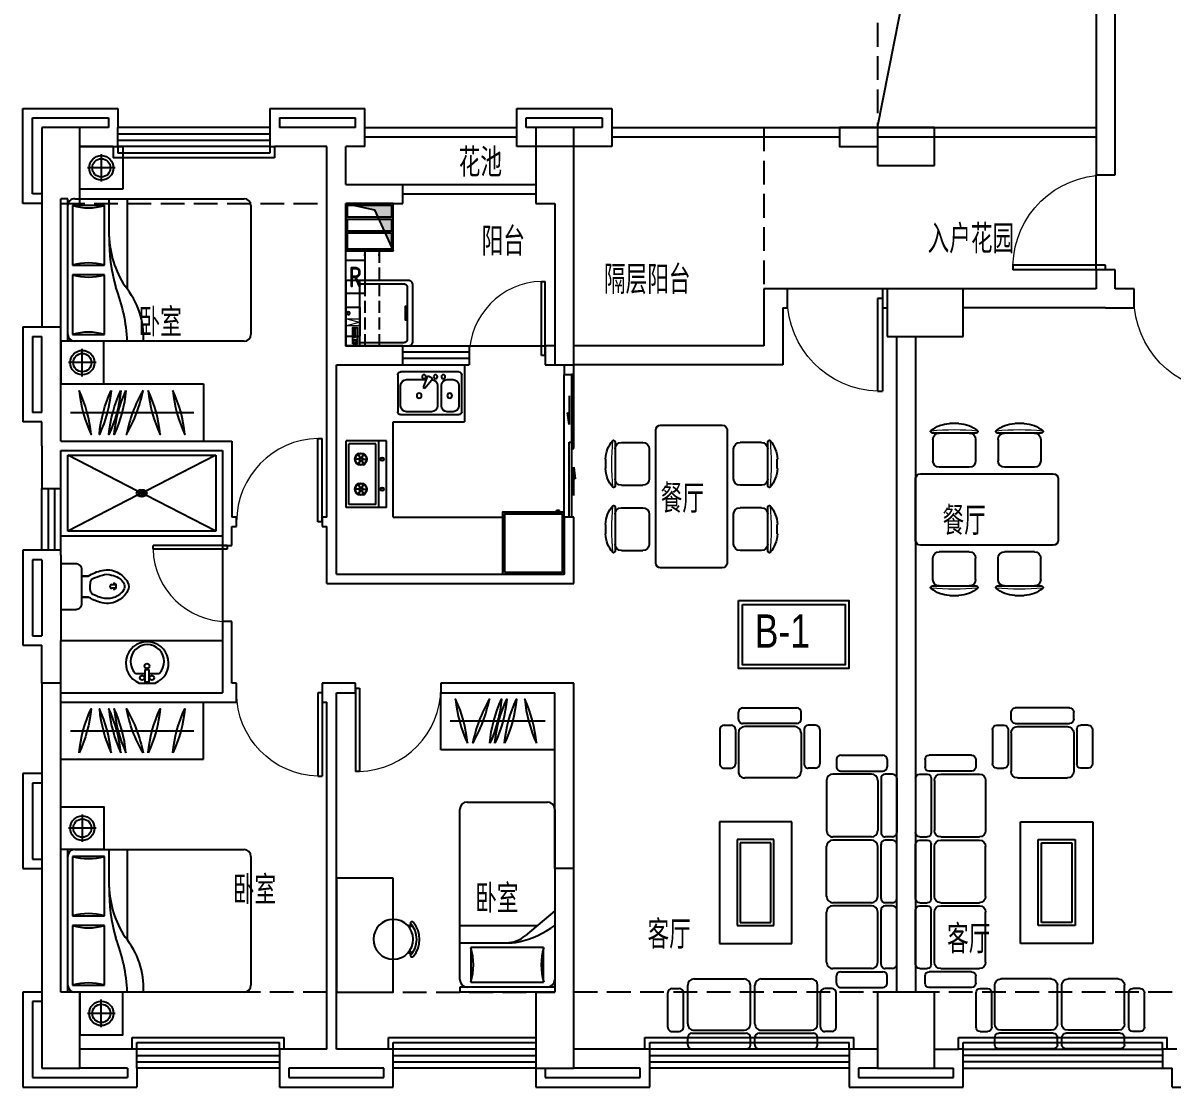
# Model space of a CAD drawing. Extents: x -455524 to -421924, y -543872 to -514072.
# Drawn here: x -455524 to -443424, y -543872 to -532672 of the extents above; entities that cross this region are included whole.
import ezdxf

# ---------------------------------------------------------------- set-up
doc = ezdxf.new("R2010")
doc.units = 0
doc.header["$LTSCALE"] = 1000
doc.header["$MEASUREMENT"] = 0
doc.linetypes.add('DASH', pattern=[0.35, 0.25, -0.1])
doc.layers.get('0').update_dxf_attribs({"linetype": 'CONTINUOUS'})
for name, color, linetype in [('COLUMN', 5, 'CONTINUOUS'), ('FUR', 8, 'CONTINUOUS'), ('LINE', 21, 'CONTINUOUS'), ('LVTRY', 8, 'CONTINUOUS'), ('R_NAME', 255, 'CONTINUOUS'), ('STAIR', 3, 'CONTINUOUS'), ('WALL', 2, 'CONTINUOUS'), ('wall2', 2, 'CONTINUOUS'), ('WINDOW', 3, 'CONTINUOUS'), ('家具', 145, 'CONTINUOUS'), ('户型编号', 7, 'CONTINUOUS'), ('拦杆', 3, 'CONTINUOUS'), ('热水器', 193, 'CONTINUOUS'), ('燃气表', 3, 'CONTINUOUS')]:
    doc.layers.add(name, color=color, linetype=linetype)
doc.styles.add('_ZBHZ', font='zbtxt.shx', dxfattribs={"width": 0.8, "bigfont": 'ZBHZ.shx'})
doc.styles.add('RMD', font='romand.shx', dxfattribs={"width": 0.85})
doc.styles.get("Standard").update_dxf_attribs({"font": 'GBENOR', "bigfont": 'GBCBIG'})

# ---------------------------------------------------------------- blocks, each defined once
blk = doc.blocks.new('$PLAN$00001587')
for p, q in [((-173, 177), (-179, 184)), ((-137, 159), (-161, 187)), ((-121, 172), (-145, 200)), ((122, 171), (146, 200)), ((137, 159), (162, 187)), ((173, 177), (179, 184)), ((210, 4), (210, -4))]:
    blk.add_line(p, q)
for centre, radius, start, end in [((0, -4), 280, 50.6324, 129.3676), ((0, -4), 250, 46.2207, 133.7793), ((-165, 197), 20, 129.3676, 223.7793), ((165, 197), 20, 316.2207, 50.6324)]:
    blk.add_arc(centre, radius, start, end)
at = {"linetype": 'Continuous'}
blk.add_arc((0, 0), 210, 0.9699, 359.0301, dxfattribs=at)
blk = doc.blocks.new('$PLAN$00000313')
at = {"color": 0, "linetype": 'ByBlock'}
for p, q in [((-1928, 1500), (-145, 1500)), ((-72, 1500), (-72, 0)), ((-72, 1500), (0, 1500)), ((0, 1500), (0, 0)), ((-2000, 72), (-2000, 1428)), ((-458, 1428), (-458, 801)), ((-120, 1428), (-458, 1428)), ((-120, 801), (-120, 1428)), ((-699, 946), (-699, 0)), ((-458, 801), (-120, 801)), ((-458, 699), (-458, 72)), ((-120, 699), (-458, 699)), ((-120, 72), (-120, 699)), ((-506, 398), (-506, 0)), ((-145, 0), (-1928, 0)), ((-458, 72), (-120, 72)), ((-72, 0), (0, 0))]:
    blk.add_line(p, q, dxfattribs=at)
for centre, radius, start, end in [((-1928, 1428), 72.3, 90, 180), ((-18, 1464), 852, 177.5673, 219.5461), ((1073, 1581), 1773, 182.616, 201.4069), ((-145, 1428), 72.3, 0, 90), ((-289, 2006), 602, 253.7398, 286.2602), ((-1574, 344), 1069, 2.229, 32.7075), ((-2367, 420), 1861, 359.3228, 16.0392), ((-289, 223), 602, 73.7398, 106.2602), ((-289, 1277), 602, 253.7398, 286.2602), ((-1928, 72), 72.3, 180, 270), ((-289, -506), 602, 73.7398, 106.2602), ((-145, 72), 72.3, 270, 0)]:
    blk.add_arc(centre, radius, start, end, dxfattribs=at)
blk = doc.blocks.new('$plan$00000279')
for p, q in [((-389, 921), (-290, 921)), ((298, 921), (397, 921)), ((-569, 821), (-109, 821)), ((-564, 754), (-564, 529)), ((-114, 754), (-114, 529)), ((117, 821), (577, 821)), ((122, 754), (122, 529)), ((572, 754), (572, 529)), ((704, 392), (-696, 392)), ((-497, 461), (-182, 461)), ((190, 461), (505, 461)), ((-746, 342), (-746, -308)), ((754, -308), (754, 342)), ((-696, -358), (704, -358)), ((-182, -427), (-497, -427)), ((505, -427), (190, -427)), ((-564, -720), (-564, -495)), ((-114, -720), (-114, -495)), ((122, -720), (122, -495)), ((572, -720), (572, -495)), ((-109, -787), (-569, -787)), ((577, -787), (117, -787)), ((-290, -887), (-389, -887)), ((397, -887), (298, -887))]:
    blk.add_line(p, q)
for centre, radius, start, end in [((-379, 606), 316, 91.7651, 130.7265), ((-300, 606), 316, 49.2735, 88.2349), ((307, 606), 316, 91.7651, 130.7265), ((387, 606), 316, 49.2735, 88.2349), ((-579, 837), 10, 130.7265, 202.67), ((-569, 841), 20, 202.67, 270), ((-497, 754), 67.5, 90, 180), ((-182, 754), 67.5, 0, 90), ((-109, 841), 20, 270, 337.33), ((-100, 837), 10, 337.33, 49.2735), ((108, 837), 10, 130.7265, 202.67), ((117, 841), 20, 202.67, 270), ((190, 754), 67.5, 90, 180), ((505, 754), 67.5, 0, 90), ((577, 841), 20, 270, 337.33), ((587, 837), 10, 337.33, 49.2735), ((-497, 529), 67.5, 180, 270), ((-182, 529), 67.5, 270, 0), ((190, 529), 67.5, 180, 270), ((505, 529), 67.5, 270, 0), ((-696, 342), 50, 90, 180), ((704, 342), 50, 0, 90), ((-696, -308), 50, 180, 270), ((704, -308), 50, 270, 0), ((-497, -495), 67.5, 90, 180), ((-182, -495), 67.5, 0, 90), ((190, -495), 67.5, 90, 180), ((505, -495), 67.5, 0, 90), ((-497, -720), 67.5, 180, 270), ((-182, -720), 67.5, 270, 0), ((190, -720), 67.5, 180, 270), ((505, -720), 67.5, 270, 0), ((-579, -803), 10, 157.33, 229.2735), ((-569, -807), 20, 90, 157.33), ((-379, -572), 316, 229.2735, 268.2349), ((-300, -572), 316, 271.7651, 310.7265), ((-109, -807), 20, 22.67, 90), ((-100, -803), 10, 310.7265, 22.67), ((108, -803), 10, 157.33, 229.2735), ((117, -807), 20, 90, 157.33), ((307, -572), 316, 229.2735, 268.2349), ((387, -572), 316, 271.7651, 310.7265), ((577, -807), 20, 22.67, 90), ((587, -803), 10, 310.7265, 22.67)]:
    blk.add_arc(centre, radius, start, end)
at = {"lineweight": 13}
for centre, start, end in [((-339, -1857), 84.8023, 95.1977), ((347, -1857), 84.8023, 95.1977), ((-339, 1890), 264.8023, 275.1977), ((347, 1890), 264.8023, 275.1977)]:
    blk.add_arc(centre, 2713, start, end, dxfattribs=at)
at = {"width": 0.8, "flags": 9}
for tag in ['XSIZE', 'YSIZE']:
    blk.add_attdef(tag, (0, 0), '', height=0.5, dxfattribs=at)
blk = doc.blocks.new('A$C75AC3E41')
at = {"layer": 'FUR'}
for p, q in [((1463, 3771), (891, 3771)), ((2170, 3771), (1598, 3771)), ((847, 3727), (847, 3650)), ((1507, 3727), (1507, 3650)), ((1554, 3727), (1554, 3650)), ((2214, 3727), (2214, 3650)), ((651, 3543), (651, 3180)), ((695, 3587), (772, 3587)), ((816, 3543), (816, 3180)), ((1463, 3606), (891, 3606)), ((1441, 3573), (913, 3573)), ((2170, 3606), (1598, 3606)), ((2148, 3573), (1620, 3573)), ((2259, 3543), (2259, 3180)), ((2380, 3587), (2303, 3587)), ((2424, 3543), (2424, 3180)), ((847, 3507), (847, 3100)), ((1507, 3507), (1507, 3100)), ((1554, 3507), (1554, 3100)), ((2214, 3507), (2214, 3100)), ((114, 3079), (114, 3002)), ((603, 3123), (158, 3123)), ((647, 3079), (647, 3002)), ((695, 3136), (772, 3136)), ((1441, 3034), (913, 3034)), ((2148, 3034), (1620, 3034)), ((2380, 3136), (2303, 3136)), ((58, 2924), (135, 2924)), ((603, 2958), (158, 2958)), ((279, 2924), (686, 2924)), ((14, 2880), (14, 2308)), ((179, 2880), (179, 2308)), ((213, 2858), (213, 2330)), ((752, 2858), (752, 2330)), ((1119, 2659), (1119, 1380)), ((1881, 2659), (1119, 2659)), ((1881, 1380), (1881, 2659)), ((1306, 2472), (1306, 1567)), ((1694, 2472), (1306, 2472)), ((1339, 2439), (1339, 1600)), ((1661, 2439), (1339, 2439)), ((1661, 1600), (1661, 2439)), ((1694, 1567), (1694, 2472)), ((14, 2187), (14, 1615)), ((58, 2264), (135, 2264)), ((58, 2231), (135, 2231)), ((179, 2187), (179, 1615)), ((279, 2264), (686, 2264)), ((279, 2231), (686, 2231)), ((213, 2165), (213, 1637)), ((752, 2165), (752, 1637)), ((1339, 1600), (1661, 1600)), ((14, 922), (14, 1494)), ((58, 1573), (135, 1573)), ((58, 1538), (135, 1538)), ((179, 922), (179, 1494)), ((213, 944), (213, 1472)), ((279, 1573), (686, 1573)), ((279, 1538), (686, 1538)), ((752, 944), (752, 1472)), ((1306, 1567), (1694, 1567)), ((1119, 1380), (1881, 1380)), ((58, 878), (135, 878)), ((279, 878), (686, 878)), ((1020, 444), (1020, 851)), ((1086, 917), (1614, 917)), ((1680, 444), (1680, 851)), ((114, 724), (114, 801)), ((603, 845), (158, 845)), ((647, 724), (647, 801)), ((824, 408), (824, 771)), ((868, 815), (945, 815)), ((989, 408), (989, 771)), ((1711, 408), (1711, 771)), ((1832, 815), (1755, 815)), ((1876, 408), (1876, 771)), ((603, 680), (158, 680)), ((868, 364), (945, 364)), ((1086, 378), (1614, 378)), ((1832, 364), (1755, 364)), ((1020, 301), (1020, 224)), ((1064, 345), (1636, 345)), ((1680, 301), (1680, 224)), ((1636, 180), (1064, 180))]:
    blk.add_line(p, q, dxfattribs=at)
for centre, radius, start, end in [((891, 3727), 44, 90, 180), ((1463, 3727), 44, 360, 90), ((1598, 3727), 44, 90, 180), ((2170, 3727), 44, 360, 90), ((891, 3650), 44, 180, 270), ((1463, 3650), 44, 270, 360), ((1598, 3650), 44, 180, 270), ((2170, 3650), 44, 270, 360), ((695, 3543), 44, 90, 180), ((772, 3543), 44, 360, 90), ((913, 3507), 66, 90, 180), ((1441, 3507), 66, 360, 90), ((1620, 3507), 66, 90, 180), ((2148, 3507), 66, 360, 90), ((2303, 3543), 44, 90, 180), ((2380, 3543), 44, 360, 90), ((695, 3180), 44, 180, 270), ((772, 3180), 44, 270, 360), ((2303, 3180), 44, 180, 270), ((2380, 3180), 44, 270, 360), ((158, 3079), 44, 90, 180), ((603, 3079), 44, 360, 90), ((913, 3100), 66, 180, 270), ((1441, 3100), 66, 270, 360), ((1620, 3100), 66, 180, 270), ((2148, 3100), 66, 270, 360), ((58, 2880), 44, 90, 180), ((158, 3002), 44, 180, 270), ((135, 2880), 44, 360, 90), ((279, 2858), 66, 90, 180), ((603, 3002), 44, 270, 360), ((686, 2858), 66, 360, 90), ((58, 2308), 44, 180, 270), ((135, 2308), 44, 270, 360), ((279, 2330), 66, 180, 270), ((686, 2330), 66, 270, 360), ((58, 2187), 44, 90, 180), ((135, 2187), 44, 360, 90), ((279, 2165), 66, 90, 180), ((686, 2165), 66, 360, 90), ((58, 1617), 44, 180, 270), ((135, 1617), 44, 270, 360), ((279, 1639), 66, 180, 270), ((686, 1639), 66, 270, 360), ((58, 1494), 44, 90, 180), ((135, 1494), 44, 360, 90), ((279, 1472), 66, 90, 180), ((686, 1472), 66, 360, 90), ((58, 922), 44, 180, 270), ((135, 922), 44, 270, 360), ((279, 944), 66, 180, 270), ((686, 944), 66, 270, 360), ((1086, 851), 66, 90, 180), ((1614, 851), 66, 360, 90), ((158, 801), 44, 90, 180), ((603, 801), 44, 360, 90), ((868, 771), 44, 90, 180), ((945, 771), 44, 360, 90), ((1755, 771), 44, 90, 180), ((1832, 771), 44, 360, 90), ((158, 724), 44, 180, 270), ((603, 724), 44, 270, 360), ((868, 408), 44, 180, 270), ((945, 408), 44, 270, 360), ((1086, 444), 66, 180, 270), ((1614, 444), 66, 270, 360), ((1755, 408), 44, 180, 270), ((1832, 408), 44, 270, 360), ((1064, 301), 44, 90, 180), ((1636, 301), 44, 360, 90), ((1064, 224), 44, 180, 270), ((1636, 224), 44, 270, 360)]:
    blk.add_arc(centre, radius, start, end, dxfattribs=at)
blk = doc.blocks.new('$plan$00000379')
for p, q in [((-575, 18), (-536, 18)), ((-572, 18), (-572, 18)), ((-536, -22), (-576, -21))]:
    blk.add_line(p, q)
for points in [[(-285, -110, -0.082371), (-434, -171, -0.174047), (-592, -152, -0.152847), (-702, -46, -0.25487), (-702, 46, -0.135193), (-607, 144, -0.19268), (-434, 171, -0.066715), (-320, 128, 0.008412), (-285, 110), (-220, 110), (-220, -110)], [(-307, -1, -0.073764), (-317, -64, -0.219411), (-337, -85, -0.018016), (-436, -122, -0.163008), (-533, -122, -0.084559), (-606, -92, -0.185519), (-666, -26, -0.252786), (-658, 39, -0.083694), (-606, 90, -0.078323), (-556, 115, -0.086951), (-477, 126, -0.071278), (-416, 114, -0.021719), (-371, 97, 0.016169), (-337, 83, -0.158768), (-324, 73, -0.168814), (-308, 12)]]:
    blk.add_lwpolyline(points, format="xyb", close=True)
for points in [[(-155, 240, 0.414214), (-220, 175, 0.414214)], [(-220, -175, 0.414214), (-155, -240, 0.414214)]]:
    blk.add_lwpolyline(points, format="xyb")
for points in [[(-220, 175), (-220, -175)], [(0, 240), (-155, 240)], [(0, -240), (0, 240)], [(-220, 110), (-285, 110)], [(-285, -110), (-220, -110)], [(-155, -240), (0, -240)]]:
    blk.add_lwpolyline(points)
for centre, radius, start, end in [((-549, -3), 33.2, 100.0495, 259.9505), ((-536, -2), 20, 270, 90)]:
    blk.add_arc(centre, radius, start, end)
blk = doc.blocks.new('$plan$00001628')
for p, q in [((-20, 0), (20, 0)), ((20, 0), (20, -150)), ((-23, -104), (-144, -104)), ((-20, -150), (-20, 0)), ((136, -104), (24, -104)), ((20, -150), (-20, -150))]:
    blk.add_line(p, q)
blk.add_lwpolyline([(-97, 9, 5.110404), (92, 9)], format="xyb", close=True)
for centre, radius in [((-57, -52), 26.7), ((57, -52), 26.7), ((0, -190), 27.8)]:
    blk.add_circle(centre, radius)
blk.add_arc((-4, -243), 197, 135.2527, 44.7473)
blk = doc.blocks.new('bed')
at = {"layer": '家具'}
for p, q in [((3756605, -1061231), (3756605, -1060231)), ((3756657, -1060231), (3756605, -1060231)), ((3756657, -1061231), (3756657, -1060231)), ((3756735, -1060231), (3758527, -1060231)), ((3757124, -1060231), (3757124, -1060782)), ((3757306, -1060231), (3757306, -1061049)), ((3758605, -1060309), (3758605, -1061153)), ((3756709, -1060348), (3756709, -1061114)), ((3757072, -1060348), (3756709, -1060348)), ((3757072, -1061114), (3757072, -1060348)), ((3757458, -1061231), (3757198, -1060921)), ((3756709, -1061114), (3757072, -1061114)), ((3756657, -1061231), (3756605, -1061231)), ((3758527, -1061231), (3756735, -1061231))]:
    blk.add_line(p, q, dxfattribs=at)
for centre, radius, start, end in [((3756735, -1060309), 77.9, 90, 180), ((3758527, -1060309), 77.9, 0, 90), ((3756891, -1059725), 649, 253.7398, 286.2602), ((3757436, -1060720), 312, 180, 220.1059), ((3757436, -1060782), 312, 180, 193.3928), ((3758161, -1060610), 1057, 193.3928, 216.0202), ((3756735, -1061153), 77.9, 180, 270), ((3756891, -1061738), 649, 73.7398, 106.2602), ((3758527, -1061153), 77.9, 270, 0)]:
    blk.add_arc(centre, radius, start, end, dxfattribs=at)
blk = doc.blocks.new('$plan$00000349')
at = {"color": 0, "linetype": 'ByBlock'}
for p, q in [((-307, 0), (307, 0)), ((-338, -419), (-338, -31)), ((-184, -82), (-245, -82)), ((53, -173), (-18, -87)), ((2, -48), (-12, -57)), ((31, -59), (70, -163)), ((245, -82), (40, -82)), ((337, -31), (337, -419)), ((-307, -143), (-307, -358)), ((-123, -358), (-123, -143)), ((-82, -143), (-82, -358)), ((70, -163), (53, -173)), ((307, -358), (307, -143)), ((307, -450), (-307, -450)), ((-245, -419), (-184, -419)), ((-20, -419), (245, -419))]:
    blk.add_line(p, q, dxfattribs=at)
for centre, radius in [((-143, -51), 20.5), ((-61, -51), 20.5), ((61, -51), 20.5), ((-210, -251), 25.6), ((112, -251), 25.6)]:
    blk.add_circle(centre, radius, dxfattribs=at)
for centre, radius, start, end in [((-307, -31), 30.7, 90, 180), ((307, -31), 30.7, 0, 90), ((-245, -143), 61.4, 90, 180), ((-184, -143), 61.4, 0, 90), ((-20, -143), 61.4, 90, 180), ((-2, -74), 20.5, 120, 219.4623), ((12, -66), 20.5, 20.5377, 120), ((245, -143), 61.4, 0, 90), ((-245, -358), 61.4, 180, 270), ((-184, -358), 61.4, 270, 0), ((-20, -358), 61.4, 180, 270), ((245, -358), 61.4, 270, 0), ((-307, -419), 30.7, 180, 270), ((307, -419), 30.7, 270, 0)]:
    blk.add_arc(centre, radius, start, end, dxfattribs=at)
blk = doc.blocks.new('A$C1D296921')
for p, q in [((570, 650), (570, 670)), ((600, 670), (570, 670)), ((600, 650), (600, 670))]:
    blk.add_line(p, q)
for points in [[(0, 0), (650, 0), (650, 650), (0, 650)], [(20, 20), (630, 20), (630, 630), (20, 630)]]:
    blk.add_lwpolyline(points, close=True)
blk = doc.blocks.new('A$C70047E59')
for p, q in [((0, 700), (0, 0)), ((0, 700), (424, 700)), ((80, 700), (80, 0)), ((110, 670), (110, 30)), ((110, 670), (394, 670)), ((394, 670), (394, 30)), ((424, 700), (424, 0)), ((249, 508), (196, 508)), ((258, 524), (232, 570)), ((258, 491), (232, 445)), ((277, 524), (304, 570)), ((277, 491), (304, 445)), ((287, 508), (340, 508)), ((258, 209), (232, 255)), ((277, 209), (304, 255)), ((249, 192), (196, 192)), ((258, 176), (232, 130)), ((277, 176), (304, 130)), ((287, 192), (340, 192)), ((0, 0), (424, 0)), ((110, 30), (394, 30))]:
    blk.add_line(p, q)
for centre, radius in [((44, 508), 18.8), ((44, 508), 13.8), ((268, 508), 63.8), ((268, 508), 58.8), ((268, 508), 18.8), ((268, 508), 13.8), ((268, 192), 63.8), ((268, 192), 58.8), ((44, 192), 18.8), ((44, 192), 13.8), ((268, 192), 18.8), ((268, 192), 13.8)]:
    blk.add_circle(centre, radius)
blk = doc.blocks.new('$TCHSYS$DOOR2D')
for p, q in [((0.45, 0.975), (0.5, 0.975)), ((0.45, 0), (0.45, 0.975)), ((0.5, 0), (0.5, 0.975)), ((0.5, 0), (0.45, 0))]:
    blk.add_line(p, q)
at = {"lineweight": 13}
blk.add_arc((0.475, 0), 0.975, 91.4693, 180, dxfattribs=at)
blk = doc.blocks.new('$DorLib2D$00000001')
for p, q in [((0.45, 0.975), (0.5, 0.975)), ((0.45, 0), (0.45, 0.975)), ((0.5, 0), (0.5, 0.975)), ((0.5, 0), (0.45, 0))]:
    blk.add_line(p, q)
at = {"lineweight": 13}
blk.add_arc((0.475, 0), 0.975, 91.4693, 180, dxfattribs=at)
blk = doc.blocks.new('$TCHSYS$WIN2D')
for p, q in [((-0.5, 0.5), (0.5, 0.5)), ((0.5, 0.1667), (-0.5, 0.1667)), ((0.5, -0.1667), (-0.5, -0.1667)), ((-0.5, -0.5), (0.5, -0.5))]:
    blk.add_line(p, q)
blk = doc.blocks.new('$plan$00002155')
for p, q in [((-600, 450, 0), (600, 450, 0)), ((-600, -450, 0), (-600, 450, 0)), ((600, 450, 0), (600, -450, 0)), ((-550, 400, 0), (550, 400, 0)), ((-550, 400, 0), (-30.0675, 21.8675, 0)), ((-550, -400, 0), (-550, 400, 0)), ((30.05, 21.8525, 0), (550, 400, 0)), ((550, 400, 0), (550, -400, 0)), ((-25, 0, 0), (25, 0, 0)), ((0, -25, 0), (0, 25, 0)), ((-550, -400, 0), (-29.97, -21.7975, 0)), ((30.6075, -22.26, 0), (550, -400, 0)), ((550, -400, 0), (-550, -400, 0)), ((600, -450, 0), (-600, -450, 0))]:
    blk.add_line(p, q)
for radius in [37.5, 25]:
    blk.add_circle((0, 0, 0), radius)
blk = doc.blocks.new('A$C6A841A3C')
blk.add_hatch(color=256).paths.add_polyline_path([(20, 50), (87, 353), (520, 550), (20, 550)])
at = {"linetype": 'ByBlock'}
for points in [[(20, 50), (520, 50), (520, 550), (20, 550)], [(38, 532), (165, 532), (165, 68), (38, 68)], [(184, 532), (311, 532), (311, 68), (184, 68)], [(329, 532), (502, 532), (502, 68), (329, 68)]]:
    blk.add_lwpolyline(points, close=True, dxfattribs=at)
blk.add_lwpolyline([(20, 50), (87, 353), (520, 550), (20, 550)], close=True)
blk = doc.blocks.new('A$C4C875361')
blk.add_line((4, 561), (687, 561))
blk.add_lwpolyline([(640, 0), (50, 0, -0.414214), (0, 50), (0, 706), (690, 706), (690, 50, -0.414214)], format="xyb", close=True)
for points in [[(668, 634), (497, 634), (497, 586), (668, 586)], [(508, 620), (522, 620), (522, 607), (508, 607)], [(534, 620), (547, 620), (547, 607), (534, 607)], [(558, 620), (572, 620), (572, 607), (558, 607)], [(584, 620), (598, 620), (598, 607), (584, 607)], [(626, 596), (654, 596), (654, 626), (626, 626)]]:
    blk.add_lwpolyline(points, close=True)
blk.add_lwpolyline([(652, 561), (652, 95, -0.414214), (612, 55), (78, 55, -0.414214), (38, 95), (38, 561)], format="xyb")
blk.add_lwpolyline([(274, 55), (274, 82), (345, 82), (416, 82), (416, 55)])
blk.add_circle((345, 680), 16)
blk = doc.blocks.new('RSQ')
blk.add_lwpolyline([(0, 200), (350, 200), (350, 0), (0, 0)], close=True)
at = {"style": 'RMD', "width": 0.8}
blk.add_text('R', height=200, rotation=270.591, dxfattribs=at).set_placement((73, 171))
blk = doc.blocks.new('燃气')
at = {"layer": '燃气表'}
blk.add_lwpolyline([(109648, 117774), (109948, 117774), (109948, 117924), (109648, 117924)], close=True, dxfattribs=at)
at = {"layer": '燃气表', "style": 'RMD', "width": 0.8}
blk.add_text('M', height=130, rotation=0.591, dxfattribs=at).set_placement((109741, 117783))
blk = doc.blocks.new('$DorLib2D$00000131')
at = {"color": 0, "linetype": 'Continuous'}
for p, q in [((0.15, 0.125), (0.2319, 0.1973)), ((0.2319, 0.1973), (0.2319, 0.125)), ((-0.5, 0.125), (-0.5, 0)), ((0.0192, 0.125), (-0.5, 0.125)), ((0.0192, 0), (0.0192, 0.125)), ((0.35, 0.125), (0.15, 0.125)), ((-0.5, 0), (0.0192, 0)), ((-0.024, 0), (0.5, 0)), ((-0.024, -0.125), (-0.024, 0)), ((0.5, 0), (0.5, -0.125)), ((-0.35, -0.125), (-0.15, -0.125)), ((-0.2319, -0.1973), (-0.2319, -0.125)), ((-0.15, -0.125), (-0.2319, -0.1973)), ((0.5, -0.125), (-0.024, -0.125))]:
    blk.add_line(p, q, dxfattribs=at)

msp = doc.modelspace()

# ---------------------------------------------------------------- linework, layer by layer
at = {"layer": 'COLUMN', "linetype": 'ByBlock'}
for p, q in [((-454924.3, -533771.6), (-455324.3, -533771.6)), ((-455324.3, -533771.6), (-455324.3, -535871.6)), ((-454924.3, -534571.6), (-454924.3, -533771.6)), ((-449724.3, -533771.6), (-450124.3, -533771.6)), ((-450124.3, -533771.6), (-450124.3, -534571.6)), ((-449724.3, -536271.6), (-449724.3, -533771.6)), ((-446524.3, -533771.6), (-446524.3, -534171.6)), ((-445924.3, -533771.6), (-446524.3, -533771.6)), ((-445924.3, -534171.6), (-445924.3, -533771.6)), ((-446524.3, -534171.6), (-445924.3, -534171.6)), ((-455124.3, -535871.6), (-455124.3, -534571.6)), ((-455124.3, -534571.6), (-454924.3, -534571.6)), ((-450124.3, -534571.6), (-449924.3, -534571.6)), ((-449924.3, -534571.6), (-449924.3, -536271.6)), ((-455324.3, -535871.6), (-455124.3, -535871.6)), ((-449924.3, -536271.6), (-449724.3, -536271.6)), ((-455124.3, -539621.6), (-455324.3, -539621.6)), ((-455324.3, -539621.6), (-455324.3, -543671.6)), ((-455124.3, -542871.6), (-455124.3, -539621.6)), ((-449724.3, -541571.6), (-449924.3, -541571.6)), ((-449924.3, -541571.6), (-449924.3, -542871.6)), ((-449724.3, -543671.6), (-449724.3, -541571.6)), ((-454924.3, -542871.6), (-455124.3, -542871.6)), ((-454924.3, -543671.6), (-454924.3, -542871.6)), ((-449924.3, -542871.6), (-450124.3, -542871.6)), ((-450124.3, -542871.6), (-450124.3, -543671.6)), ((-446524.3, -542871.6), (-446524.3, -543671.6)), ((-445924.3, -542871.6), (-446524.3, -542871.6)), ((-445924.3, -543671.6), (-445924.3, -542871.6)), ((-455324.3, -543671.6), (-454924.3, -543671.6)), ((-450124.3, -543671.6), (-449724.3, -543671.6)), ((-446524.3, -543671.6), (-445924.3, -543671.6))]:
    msp.add_line(p, q, dxfattribs=at)
at = {"layer": 'COLUMN'}
for p, q in [((-445624.3, -535471.6), (-446424.3, -535471.6)), ((-446424.3, -535471.6), (-446424.3, -535971.6)), ((-445624.3, -535971.6), (-445624.3, -535471.6)), ((-446424.3, -535971.6), (-445624.3, -535971.6))]:
    msp.add_line(p, q, dxfattribs=at)
at = {"layer": 'LINE', "linetype": 'DASH'}
for p, q in [((-446524.3, -531971.6), (-446524.3, -533771.6)), ((-447724.3, -533771.6), (-447724.3, -535471.6))]:
    msp.add_line(p, q, dxfattribs=at)
at = {"layer": 'LINE', "linetype": 'ByBlock'}
msp.add_lwpolyline([(-446524.3, -533771.6), (-446176.2, -531991.4), (-444224.3, -531571.6)], dxfattribs=at)
at = {"layer": 'LVTRY', "linetype": 'DASH', "ltscale": 0.5}
for p, q in [((-451924.3, -535071.6), (-451924.3, -536071.6)), ((-451774.3, -535071.6), (-451774.3, -536071.6))]:
    msp.add_line(p, q, dxfattribs=at)
at = {"layer": 'LVTRY', "linetype": 'ByBlock'}
for p, q in [((-451924.3, -535121.6), (-451924.3, -535101.6)), ((-451774.3, -535121.6), (-451774.3, -535101.6)), ((-450874.3, -536271.6), (-450874.3, -536871.6)), ((-451624.3, -537871.6), (-451624.3, -536871.6)), ((-451624.3, -536871.6), (-450874.3, -536871.6)), ((-451624.3, -537871.6), (-450474.3, -537871.6)), ((-455124.3, -539171.6), (-453424.3, -539171.6))]:
    msp.add_line(p, q, dxfattribs=at)
at = {"layer": 'STAIR', "linetype": 'ByBlock'}
for p, q in [((-451924.3, -533771.6), (-450324.3, -533771.6)), ((-449324.3, -533771.6), (-444224.3, -533771.6)), ((-449324.3, -533771.6), (-444224.3, -533771.6)), ((-451924.3, -533871.6), (-450324.3, -533871.6)), ((-449324.3, -533871.6), (-446924.3, -533871.6)), ((-446524.3, -533871.6), (-444224.3, -533871.6)), ((-451524.3, -534371.6), (-450124.3, -534371.6)), ((-451524.3, -534471.6), (-450124.3, -534471.6))]:
    msp.add_line(p, q, dxfattribs=at)
at = {"layer": 'WALL'}
for p, q in [((-444224.3, -531571.6), (-444224.3, -534271.6)), ((-444024.3, -534271.6), (-444024.3, -531571.6)), ((-455524.3, -533571.6), (-454524.3, -533571.6)), ((-455524.3, -534571.6), (-455524.3, -533571.6)), ((-454524.3, -533571.6), (-454524.3, -533771.6)), ((-452924.3, -533571.6), (-452924.3, -533771.6)), ((-452924.3, -533571.6), (-451924.3, -533571.6)), ((-451924.3, -533971.6), (-451924.3, -533571.6)), ((-450324.3, -533971.6), (-450324.3, -533571.6)), ((-450324.3, -533571.6), (-449324.3, -533571.6)), ((-449324.3, -533571.6), (-449324.3, -533971.6)), ((-455424.3, -533671.6), (-454624.3, -533671.6)), ((-455424.3, -534471.6), (-455424.3, -533671.6)), ((-454624.3, -533671.6), (-454624.3, -533771.6)), ((-452824.3, -533671.6), (-452824.3, -533771.6)), ((-452824.3, -533671.6), (-452024.3, -533671.6)), ((-452024.3, -533771.6), (-452024.3, -533671.6)), ((-450224.3, -533771.6), (-450224.3, -533671.6)), ((-450224.3, -533671.6), (-449424.3, -533671.6)), ((-449424.3, -533671.6), (-449424.3, -533771.6)), ((-454624.3, -533771.6), (-454924.3, -533771.6)), ((-454524.3, -533971.6), (-454524.3, -533771.6)), ((-452924.3, -533771.6), (-452924.3, -533971.6)), ((-452224.3, -533771.6), (-452824.3, -533771.6)), ((-452024.3, -533771.6), (-452224.3, -533771.6)), ((-449424.3, -533771.6), (-450224.3, -533771.6)), ((-454574.3, -533971.6), (-454924.3, -533971.6)), ((-454574.3, -533971.6), (-454524.3, -533971.6)), ((-452924.3, -533971.6), (-452874.3, -533971.6)), ((-452324.3, -533971.6), (-452874.3, -533971.6)), ((-452324.3, -536171.6), (-452324.3, -533971.6)), ((-451924.3, -533971.6), (-452124.3, -533971.6)), ((-452124.3, -534371.6), (-452124.3, -533971.6)), ((-449324.3, -533971.6), (-450324.3, -533971.6)), ((-444224.3, -534271.6), (-444024.3, -534271.6)), ((-452124.3, -534371.6), (-451524.3, -534371.6)), ((-451524.3, -534571.6), (-451524.3, -534371.6)), ((-455324.3, -534571.6), (-455524.3, -534571.6)), ((-455324.3, -534471.6), (-455424.3, -534471.6)), ((-452124.3, -536071.6), (-452124.3, -534571.6)), ((-452124.3, -534571.6), (-451524.3, -534571.6)), ((-444024.3, -535271.6), (-444224.3, -535271.6)), ((-444224.3, -535271.6), (-444224.3, -535471.6)), ((-444024.3, -535471.6), (-444024.3, -535271.6)), ((-447474.3, -535471.6), (-447724.3, -535471.6)), ((-447724.3, -535471.6), (-447724.3, -536071.6)), ((-447474.3, -535671.6), (-447474.3, -535471.6)), ((-446424.3, -535471.6), (-446474.3, -535471.6)), ((-446474.3, -535471.6), (-446474.3, -535671.6)), ((-444224.3, -535471.6), (-445624.3, -535471.6)), ((-443824.3, -535471.6), (-444024.3, -535471.6)), ((-443824.3, -535671.6), (-443824.3, -535471.6)), ((-447524.3, -535671.6), (-447474.3, -535671.6)), ((-447524.3, -535671.6), (-447524.3, -536271.6)), ((-446474.3, -535671.6), (-446424.3, -535671.6)), ((-444124.3, -535671.6), (-445624.3, -535671.6)), ((-444124.3, -535671.6), (-443824.3, -535671.6)), ((-455524.3, -535871.6), (-455324.3, -535871.6)), ((-455524.3, -535871.6), (-455524.3, -536871.6)), ((-455124.3, -535921.6), (-455124.3, -535871.6)), ((-455424.3, -535971.6), (-455324.3, -535971.6)), ((-455424.3, -535971.6), (-455424.3, -536771.6)), ((-455324.3, -536771.6), (-455324.3, -535971.6)), ((-455124.3, -536821.6), (-455124.3, -535921.6)), ((-446324.3, -535971.6), (-446324.3, -542871.6)), ((-446124.3, -535971.6), (-446124.3, -542871.6)), ((-451524.3, -536071.6), (-452124.3, -536071.6)), ((-451524.3, -536271.6), (-451524.3, -536071.6)), ((-449924.3, -536071.6), (-450024.3, -536071.6)), ((-450024.3, -536071.6), (-450024.3, -536271.6)), ((-447724.3, -536071.6), (-449724.3, -536071.6)), ((-452324.3, -537871.6), (-452324.3, -536171.6)), ((-452224.3, -536271.6), (-451524.3, -536271.6)), ((-452224.3, -537921.6), (-452224.3, -536271.6)), ((-450024.3, -536271.6), (-449924.3, -536271.6)), ((-449824.3, -536271.6), (-449824.3, -536371.6)), ((-449724.3, -536371.6), (-449724.3, -536271.6)), ((-447524.3, -536271.6), (-449724.3, -536271.6)), ((-449824.3, -536371.6), (-449724.3, -536371.6)), ((-455324.3, -536871.6), (-455524.3, -536871.6)), ((-455324.3, -536771.6), (-455424.3, -536771.6)), ((-455324.3, -537121.6), (-455324.3, -536871.6)), ((-455124.3, -537071.6), (-455124.3, -536821.6)), ((-455124.3, -537071.6), (-453324.3, -537071.6)), ((-453324.3, -537071.6), (-453324.3, -537871.6)), ((-455324.3, -537121.6), (-455324.3, -537571.6)), ((-455124.3, -537171.6), (-453424.3, -537171.6)), ((-455124.3, -537571.6), (-455124.3, -537171.6)), ((-453424.3, -537171.6), (-453424.3, -537921.6)), ((-455324.3, -537571.6), (-455124.3, -537571.6)), ((-453424.3, -537921.6), (-453424.3, -538171.6)), ((-453274.3, -537871.6), (-453324.3, -537871.6)), ((-453274.3, -537971.6), (-453274.3, -537871.6)), ((-452324.3, -537871.6), (-452374.3, -537871.6)), ((-452374.3, -537871.6), (-452374.3, -537971.6)), ((-452224.3, -538471.6), (-452224.3, -537921.6)), ((-449724.3, -537871.6), (-449824.3, -537871.6)), ((-449824.3, -537871.6), (-449824.3, -538471.6)), ((-449724.3, -538571.6), (-449724.3, -537871.6)), ((-453324.3, -537971.6), (-453274.3, -537971.6)), ((-453324.3, -538171.6), (-453324.3, -537971.6)), ((-452374.3, -537971.6), (-452324.3, -537971.6)), ((-452324.3, -538571.6), (-452324.3, -537971.6)), ((-453424.3, -538171.6), (-453324.3, -538171.6)), ((-455324.3, -538221.6), (-455524.3, -538221.6)), ((-455524.3, -538221.6), (-455524.3, -539221.6)), ((-455324.3, -538321.6), (-455424.3, -538321.6)), ((-455424.3, -538321.6), (-455424.3, -539121.6)), ((-455124.3, -538221.6), (-455324.3, -538221.6)), ((-455324.3, -538321.6), (-455324.3, -539121.6)), ((-455124.3, -538271.6), (-455124.3, -538221.6)), ((-455124.3, -538271.6), (-455124.3, -539171.6)), ((-452224.3, -538471.6), (-449824.3, -538471.6)), ((-452324.3, -538571.6), (-449724.3, -538571.6)), ((-453324.3, -538971.6), (-453424.3, -538971.6)), ((-453424.3, -538971.6), (-453424.3, -539721.6)), ((-453324.3, -539621.6), (-453324.3, -538971.6)), ((-455424.3, -539121.6), (-455324.3, -539121.6)), ((-455124.3, -539621.6), (-455124.3, -539171.6)), ((-455524.3, -539221.6), (-455324.3, -539221.6)), ((-455324.3, -539621.6), (-455324.3, -539221.6)), ((-453274.3, -539621.6), (-453324.3, -539621.6)), ((-453274.3, -539821.6), (-453274.3, -539621.6)), ((-452324.3, -539621.6), (-452374.3, -539621.6)), ((-452374.3, -539621.6), (-452374.3, -539821.6)), ((-452024.3, -539621.6), (-452324.3, -539621.6)), ((-452324.3, -539621.6), (-452324.3, -539621.6)), ((-452024.3, -539721.6), (-452024.3, -539621.6)), ((-449724.3, -539621.6), (-451124.3, -539621.6)), ((-451124.3, -539621.6), (-451124.3, -539721.6)), ((-449724.3, -541571.6), (-449724.3, -539621.6)), ((-455124.3, -539721.6), (-453424.3, -539721.6)), ((-453424.3, -539721.6), (-453424.3, -539721.6)), ((-452224.3, -543471.6), (-452224.3, -539721.6)), ((-452224.3, -539721.6), (-452024.3, -539721.6)), ((-452224.3, -539721.6), (-452224.3, -539721.6)), ((-451124.3, -539721.6), (-449924.3, -539721.6)), ((-449924.3, -541571.6), (-449924.3, -539721.6)), ((-455124.3, -539821.6), (-453324.3, -539821.6)), ((-453324.3, -539821.6), (-453274.3, -539821.6)), ((-453324.3, -539821.6), (-453324.3, -539821.6)), ((-452374.3, -539821.6), (-452324.3, -539821.6)), ((-452324.3, -543471.6), (-452324.3, -539821.6)), ((-455324.3, -540571.6), (-455524.3, -540571.6)), ((-455524.3, -540571.6), (-455524.3, -541571.6)), ((-455324.3, -540671.6), (-455424.3, -540671.6)), ((-455424.3, -540671.6), (-455424.3, -541471.6)), ((-455424.3, -541471.6), (-455324.3, -541471.6)), ((-455524.3, -541571.6), (-455324.3, -541571.6)), ((-455524.3, -542871.6), (-455524.3, -543871.6)), ((-455324.3, -542871.6), (-455524.3, -542871.6)), ((-455424.3, -542971.6), (-455424.3, -543771.6)), ((-455324.3, -542971.6), (-455424.3, -542971.6)), ((-454374.3, -543471.6), (-454924.3, -543471.6)), ((-454324.3, -543471.6), (-454374.3, -543471.6)), ((-454324.3, -543671.6), (-454324.3, -543471.6)), ((-452774.3, -543471.6), (-452824.3, -543471.6)), ((-452824.3, -543471.6), (-452824.3, -543671.6)), ((-452324.3, -543471.6), (-452774.3, -543471.6)), ((-451674.3, -543471.6), (-452224.3, -543471.6)), ((-451624.3, -543471.6), (-451674.3, -543471.6)), ((-451624.3, -543671.6), (-451624.3, -543471.6)), ((-448974.3, -543471.6), (-449724.3, -543471.6)), ((-448924.3, -543471.6), (-448974.3, -543471.6)), ((-448924.3, -543671.6), (-448924.3, -543471.6)), ((-446774.3, -543471.6), (-446824.3, -543471.6)), ((-446824.3, -543471.6), (-446824.3, -543671.6)), ((-446524.3, -543471.6), (-446774.3, -543471.6)), ((-445924.3, -543471.6), (-445674.3, -543471.6)), ((-445624.3, -543471.6), (-445674.3, -543471.6)), ((-445624.3, -543671.6), (-445624.3, -543471.6)), ((-443374.3, -543471.6), (-443524.3, -543471.6)), ((-443524.3, -543471.6), (-443524.3, -543671.6)), ((-455424.3, -543771.6), (-454424.3, -543771.6)), ((-454424.3, -543671.6), (-454924.3, -543671.6)), ((-454424.3, -543671.6), (-454424.3, -543771.6)), ((-454324.3, -543671.6), (-454324.3, -543871.6)), ((-452824.3, -543671.6), (-452824.3, -543871.6)), ((-452724.3, -543671.6), (-452724.3, -543771.6)), ((-452274.3, -543671.6), (-452724.3, -543671.6)), ((-452724.3, -543771.6), (-451724.3, -543771.6)), ((-451724.3, -543671.6), (-452274.3, -543671.6)), ((-451724.3, -543771.6), (-451724.3, -543671.6)), ((-451624.3, -543871.6), (-451624.3, -543671.6)), ((-450124.3, -543671.6), (-450124.3, -543871.6)), ((-450024.3, -543671.6), (-450024.3, -543771.6)), ((-450024.3, -543771.6), (-449024.3, -543771.6)), ((-449024.3, -543671.6), (-449724.3, -543671.6)), ((-449024.3, -543771.6), (-449024.3, -543671.6)), ((-448924.3, -543871.6), (-448924.3, -543671.6)), ((-446824.3, -543671.6), (-446824.3, -543871.6)), ((-446724.3, -543671.6), (-446724.3, -543771.6)), ((-446524.3, -543671.6), (-446724.3, -543671.6)), ((-446724.3, -543771.6), (-445724.3, -543771.6)), ((-445924.3, -543671.6), (-445724.3, -543671.6)), ((-445724.3, -543771.6), (-445724.3, -543671.6)), ((-445624.3, -543871.6), (-445624.3, -543671.6)), ((-443524.3, -543671.6), (-443424.3, -543671.6)), ((-443424.3, -543871.6), (-443424.3, -543671.6)), ((-455524.3, -543871.6), (-454324.3, -543871.6)), ((-452824.3, -543871.6), (-451624.3, -543871.6)), ((-450124.3, -543871.6), (-448924.3, -543871.6)), ((-446824.3, -543871.6), (-445624.3, -543871.6)), ((-443424.3, -543871.6), (-442324.3, -543871.6))]:
    msp.add_line(p, q, dxfattribs=at)
at = {"layer": 'WALL', "linetype": 'ByBlock'}
for p, q in [((-455124.3, -537571.6), (-455124.3, -537571.6)), ((-455124.3, -537571.6), (-455124.3, -537571.6)), ((-452224.3, -538571.6), (-452224.3, -538571.6))]:
    msp.add_line(p, q, dxfattribs=at)
at = {"layer": 'WALL'}
msp.add_lwpolyline([(-446524.3, -533771.6), (-446924.3, -533771.6), (-446924.3, -533971.6), (-446524.3, -533971.6)], dxfattribs=at)
at = {"layer": 'wall2', "linetype": 'ByBlock'}
for p, q in [((-452024.3, -533771.6), (-452024.3, -533771.6)), ((-455524.3, -543871.6), (-455524.3, -543871.6)), ((-455524.3, -543871.6), (-455524.3, -543871.6))]:
    msp.add_line(p, q, dxfattribs=at)
at = {"layer": 'WINDOW'}
for p, q in [((-444224.3, -535271.6), (-444224.3, -534271.6)), ((-446474.3, -535471.6), (-447474.3, -535471.6)), ((-451524.3, -536071.6), (-450824.3, -536071.6)), ((-450824.3, -536138.2), (-451524.3, -536138.2)), ((-450824.3, -536071.6), (-450024.3, -536071.6)), ((-450824.3, -536071.6), (-450824.3, -536271.6)), ((-450824.3, -536204.9), (-451524.3, -536204.9)), ((-451524.3, -536271.6), (-450824.3, -536271.6)), ((-449824.3, -537871.6), (-449824.3, -536371.6)), ((-449824.3, -537871.6), (-449824.3, -536371.6)), ((-453424.3, -538171.6), (-453424.3, -538971.6))]:
    msp.add_line(p, q, dxfattribs=at)
at = {"layer": 'WINDOW', "linetype": 'DASH'}
for p, q in [((-455124.3, -534571.6), (-452324.3, -534571.6)), ((-452324.3, -542871.6), (-455124.3, -542871.6)), ((-452224.3, -542871.6), (-449924.3, -542871.6)), ((-446324.3, -542871.6), (-449724.3, -542871.6)), ((-442724.3, -542871.6), (-446124.3, -542871.6))]:
    msp.add_line(p, q, dxfattribs=at)
at = {"layer": '家具'}
for p, q in [((-454699.3, -534051.9), (-454699.3, -534341.2)), ((-454554.6, -534196.6), (-454843.9, -534196.6)), ((-454899.3, -536391.2), (-454899.3, -536101.9)), ((-454754.6, -536246.6), (-455043.9, -536246.6)), ((-455124.3, -536471.6), (-453624.3, -536471.6)), ((-453624.3, -536471.6), (-453624.3, -537071.6)), ((-455024.3, -536771.6), (-453724.3, -536771.6)), ((-451124.3, -540321.6), (-451124.3, -539721.6)), ((-453624.3, -540421.6), (-453624.3, -539821.6)), ((-450024.3, -540021.6), (-451024.3, -540021.6)), ((-455024.3, -540121.6), (-453724.3, -540121.6)), ((-449924.3, -540321.6), (-451124.3, -540321.6)), ((-455124.3, -540421.6), (-453624.3, -540421.6)), ((-454899.3, -541001.9), (-454899.3, -541291.2)), ((-454754.6, -541146.6), (-455043.9, -541146.6)), ((-454699.3, -543241.2), (-454699.3, -542951.9)), ((-454554.6, -543096.6), (-454843.9, -543096.6))]:
    msp.add_line(p, q, dxfattribs=at)
for points in [[(-454474.3, -534421.6), (-454924.3, -534421.6), (-454924.3, -533971.6), (-454474.3, -533971.6)], [(-454674.3, -536021.6), (-455124.3, -536021.6), (-455124.3, -536471.6), (-454674.3, -536471.6)], [(-454674.3, -541371.6), (-455124.3, -541371.6), (-455124.3, -540921.6), (-454674.3, -540921.6)], [(-451624.3, -541671.6), (-452224.3, -541671.6), (-452224.3, -542871.6), (-451624.3, -542871.6)], [(-454474.3, -542871.6), (-454924.3, -542871.6), (-454924.3, -543321.6), (-454474.3, -543321.6)]]:
    msp.add_lwpolyline(points, close=True, dxfattribs=at)
for points in [[(-454932, -536539.8, 0.0848221), (-454807.8, -537003.4, 0.0848221)], [(-454595.9, -536539.8, -0.0848221), (-454720.1, -537003.4, -0.0848221)], [(-454494.4, -536539.8, -0.0848221), (-454618.6, -537003.4, -0.0848221)], [(-454439.9, -536539.8, -0.0848221), (-454564.2, -537003.4, -0.0848221)], [(-454259.6, -536539.8, 0.0821119), (-454435.3, -537003.4, 0.0821119)], [(-454204.8, -536539.8, 0.0848221), (-454080.6, -537003.4, 0.0848221)], [(-453944.8, -536539.8, 0.0848221), (-453820.6, -537003.4, 0.0848221)], [(-454932, -540353.4, -0.0848221), (-454807.8, -539889.8, -0.0848221)], [(-454595.9, -540353.4, 0.0848221), (-454720.1, -539889.8, 0.0848221)], [(-454494.4, -540353.4, 0.0848221), (-454618.6, -539889.8, 0.0848221)], [(-454439.9, -540353.4, 0.0848221), (-454564.2, -539889.8, 0.0848221)], [(-454259.6, -540353.4, -0.0821119), (-454435.3, -539889.8, -0.0821119)], [(-454204.8, -540353.4, -0.0848221), (-454080.6, -539889.8, -0.0848221)], [(-453944.8, -540353.4, -0.0848221), (-453820.6, -539889.8, -0.0848221)], [(-450843.7, -540253.4, 0.0848221), (-450967.9, -539789.8, 0.0848221)], [(-450789, -540253.4, 0.0821119), (-450613.2, -539789.8, 0.0821119)], [(-450608.6, -540253.4, -0.0848221), (-450484.4, -539789.8, -0.0848221)], [(-450554.1, -540253.4, -0.0848221), (-450429.9, -539789.8, -0.0848221)], [(-450452.6, -540253.4, -0.0848221), (-450328.4, -539789.8, -0.0848221)], [(-450116.5, -540253.4, 0.0848221), (-450240.7, -539789.8, 0.0848221)]]:
    msp.add_lwpolyline(points, format="xyb", close=True, dxfattribs=at)
for centre, radius in [((-454699.3, -534196.6), 128.6), ((-454699.3, -534196.6), 96.4), ((-454899.3, -536246.6), 128.6), ((-454899.3, -536246.6), 96.4), ((-454899.3, -541146.6), 128.6), ((-454899.3, -541146.6), 96.4), ((-454699.3, -543096.6), 128.6), ((-454699.3, -543096.6), 96.4)]:
    msp.add_circle(centre, radius, dxfattribs=at)
at = {"layer": '户型编号', "linetype": 'ByBlock'}
for points in [[(-447987.8, -538751.5), (-446826.2, -538751.5), (-446826.2, -539466.2), (-447987.8, -539466.2)], [(-447947.8, -538791.5), (-446866.2, -538791.5), (-446866.2, -539426.2), (-447947.8, -539426.2)]]:
    msp.add_lwpolyline(points, close=True, dxfattribs=at)
at = {"layer": '拦杆'}
for p, q in [((-454574.3, -533971.6), (-454574.3, -534091.6)), ((-454524.3, -533971.6), (-454524.3, -534041.6)), ((-452924.3, -533971.6), (-452924.3, -534041.6)), ((-452874.3, -533971.6), (-452874.3, -534091.6)), ((-452874.3, -534091.6), (-454574.3, -534091.6)), ((-452924.3, -534041.6), (-454524.3, -534041.6)), ((-454374.3, -543351.6), (-452774.3, -543351.6)), ((-454374.3, -543471.6), (-454374.3, -543351.6)), ((-454324.3, -543401.6), (-452824.3, -543401.6)), ((-454324.3, -543471.6), (-454324.3, -543401.6)), ((-452824.3, -543471.6), (-452824.3, -543401.6)), ((-452774.3, -543471.6), (-452774.3, -543351.6)), ((-451674.3, -543351.6), (-450124.3, -543351.6)), ((-451674.3, -543471.6), (-451674.3, -543351.6)), ((-451624.3, -543401.6), (-450124.3, -543401.6)), ((-451624.3, -543471.6), (-451624.3, -543401.6)), ((-448974.3, -543351.6), (-446774.3, -543351.6)), ((-448974.3, -543471.6), (-448974.3, -543351.6)), ((-448924.3, -543401.6), (-446824.3, -543401.6)), ((-448924.3, -543471.6), (-448924.3, -543401.6)), ((-446824.3, -543471.6), (-446824.3, -543401.6)), ((-446774.3, -543471.6), (-446774.3, -543351.6)), ((-445674.3, -543351.6), (-443474.3, -543351.6)), ((-445674.3, -543471.6), (-445674.3, -543351.6)), ((-445624.3, -543401.6), (-443524.3, -543401.6)), ((-445624.3, -543471.6), (-445624.3, -543401.6)), ((-443524.3, -543471.6), (-443524.3, -543401.6)), ((-443474.3, -543471.6), (-443474.3, -543351.6))]:
    msp.add_line(p, q, dxfattribs=at)

# ---------------------------------------------------------------- block references
at = {"layer": 'FUR', "rotation": 180}
msp.add_blockref('A$C75AC3E41', (-446309.8, -539700.3), dxfattribs=at)
at = {"layer": 'FUR', "xscale": -1, "rotation": 180}
msp.add_blockref('A$C75AC3E41', (-446138.7, -539700.3), dxfattribs=at)
at = {"layer": 'LVTRY', "linetype": 'ByBlock'}
for name, p, rotation in [('A$C6A841A3C', (-452174.3, -534551.6), 270), ('$plan$00000379', (-455124.3, -538604.3), 180)]:
    msp.add_blockref(name, p, dxfattribs=dict(at, rotation=rotation))
for name, p, xscale, rotation in [('A$C4C875361', (-451418.4, -535381.6), -1, 90.00000005336084), ('$plan$00002155', (-454274.3, -537621.6), 1.416666666511446, 180)]:
    msp.add_blockref(name, p, dxfattribs=dict(at, xscale=xscale, rotation=rotation))
at = {"layer": 'LVTRY', "linetype": 'ByBlock', "xscale": -1}
msp.add_blockref('$plan$00000349', (-451240.8, -536343.9), dxfattribs=at)
at = {"layer": 'LVTRY', "linetype": 'ByBlock', "extrusion": (0, 0, -1), "xscale": -1, "zscale": -1, "rotation": 180}
msp.add_blockref('A$C70047E59', (451697.4, -537070.5), dxfattribs=at)
at = {"layer": 'LVTRY', "linetype": 'ByBlock'}
msp.add_blockref('A$C1D296921', (-450474.3, -538471.6), dxfattribs=at)
at = {"layer": 'LVTRY', "linetype": 'ByBlock', "xscale": 0.8999999999068677, "yscale": 0.900000000372529, "zscale": 0.9, "rotation": 180}
msp.add_blockref('$plan$00001628', (-454218.2, -539611.2), dxfattribs=at)
at = {"layer": 'WINDOW', "linetype": 'ByBlock', "xscale": 1600.000000036089, "yscale": -199.9999924709555, "zscale": 1600.000000036089, "rotation": 180.0000008819006}
msp.add_blockref('$TCHSYS$WIN2D', (-453724.3, -533871.6), dxfattribs=at)
at = {"layer": 'WINDOW'}
for name, p, xscale, yscale, zscale, rotation in [('$TCHSYS$DOOR2D', (-444124.3, -534771.6), -1000, 1000, -1000, 89.99999999999336), ('$DorLib2D$00000001', (-450424.3, -536171.6), 800, 800, 800, 359.9999999999917), ('$TCHSYS$DOOR2D', (-446974.3, -535571.6), -1000, 1000, -1000, 180.0000000000067), ('$DorLib2D$00000001', (-443324.3, -535571.6), -1000, 1000, -1000, 180.0000000000133), ('$DorLib2D$00000131', (-449749.3, -537121.6), 1500, 199.999899999937, 1600, 270), ('$DorLib2D$00000131', (-449749.3, -537121.6), 1500, 199.999899999937, 1600, 270), ('$TCHSYS$WIN2D', (-455224.3, -537896.6), 650.0000031593954, -199.9999889181927, 650.0000031594353, 89.99999987789602), ('$TCHSYS$DOOR2D', (-453374.3, -538571.6), -800, -800, -800, 270), ('$TCHSYS$WIN2D', (-453574.3, -543571.6), 1500, 200, 1500, 180.0000001967681), ('$TCHSYS$WIN2D', (-450874.3, -543571.6), 1500, 200, 1500, 180.0000000063633), ('$TCHSYS$WIN2D', (-447874.3, -543571.6), 2100, 200, 2100, 180.0000000102656)]:
    msp.add_blockref(name, p, dxfattribs=dict(at, xscale=xscale, yscale=yscale, zscale=zscale, rotation=rotation))
for name, p, xscale, yscale, zscale in [('$TCHSYS$DOOR2D', (-452824.3, -537921.6), 900, 900, 900), ('$TCHSYS$DOOR2D', (-452824.3, -539721.6), 900, -900, 900), ('$TCHSYS$DOOR2D', (-451574.3, -539671.6), -900, -900, -900), ('$TCHSYS$WIN2D', (-444574.3, -543571.6), 2100, -199.9999991623917, 2100)]:
    msp.add_blockref(name, p, dxfattribs=dict(at, xscale=xscale, yscale=yscale, zscale=zscale))
at = {"layer": '家具'}
for name, p, rotation in [('$PLAN$00000313', (-455124.3, -534521.6), 180), ('bed', (-1511155.4, -4299476.6), 90), ('$PLAN$00000313', (-455124.3, -541371.6), 180), ('$PLAN$00001587', (-451624.3, -542317.4), 270)]:
    msp.add_blockref(name, p, dxfattribs=dict(at, rotation=rotation))
at = {"layer": '家具', "xscale": -1}
for p, rotation in [((-448468.1, -537651.8), 90), ((-445378.2, -537775.3), 180)]:
    msp.add_blockref('$plan$00000279', p, dxfattribs=dict(at, rotation=rotation))
at = {"layer": '热水器', "rotation": 90}
msp.add_blockref('RSQ', (-451924.3, -535519.5), dxfattribs=at)
at = {"layer": '燃气表', "rotation": 90}
msp.add_blockref('燃气', (-334200.4, -645614.5), dxfattribs=at)

# ---------------------------------------------------------------- texts
at = {"layer": 'R_NAME', "linetype": 'ByBlock', "style": '_ZBHZ', "width": 0.8}
for s, p in [('花池', (-450935.7, -534291.1)), ('阳台', (-450694.7, -535120.9)), ('入户花园', (-445998.8, -535094.9)), ('隔层阳台', (-449406.9, -535523.4)), ('卧室', (-454307.6, -535973.4)), ('餐厅', (-448808.3, -537828.8)), ('餐厅', (-445840.8, -538061.3)), ('卧室', (-453314.7, -541947.5)), ('卧室', (-450762.1, -542038.6)), ('客厅', (-448947.6, -542416.5)), ('客厅', (-445792.9, -542464.5))]:
    msp.add_text(s, height=300, dxfattribs=at).set_placement(p)
at = {"layer": '户型编号', "linetype": 'ByBlock', "style": '_ZBHZ', "width": 0.8}
msp.add_text('B-1', height=350, dxfattribs=at).set_placement((-447818.7, -539247))

doc.saveas('drawing.dxf')
